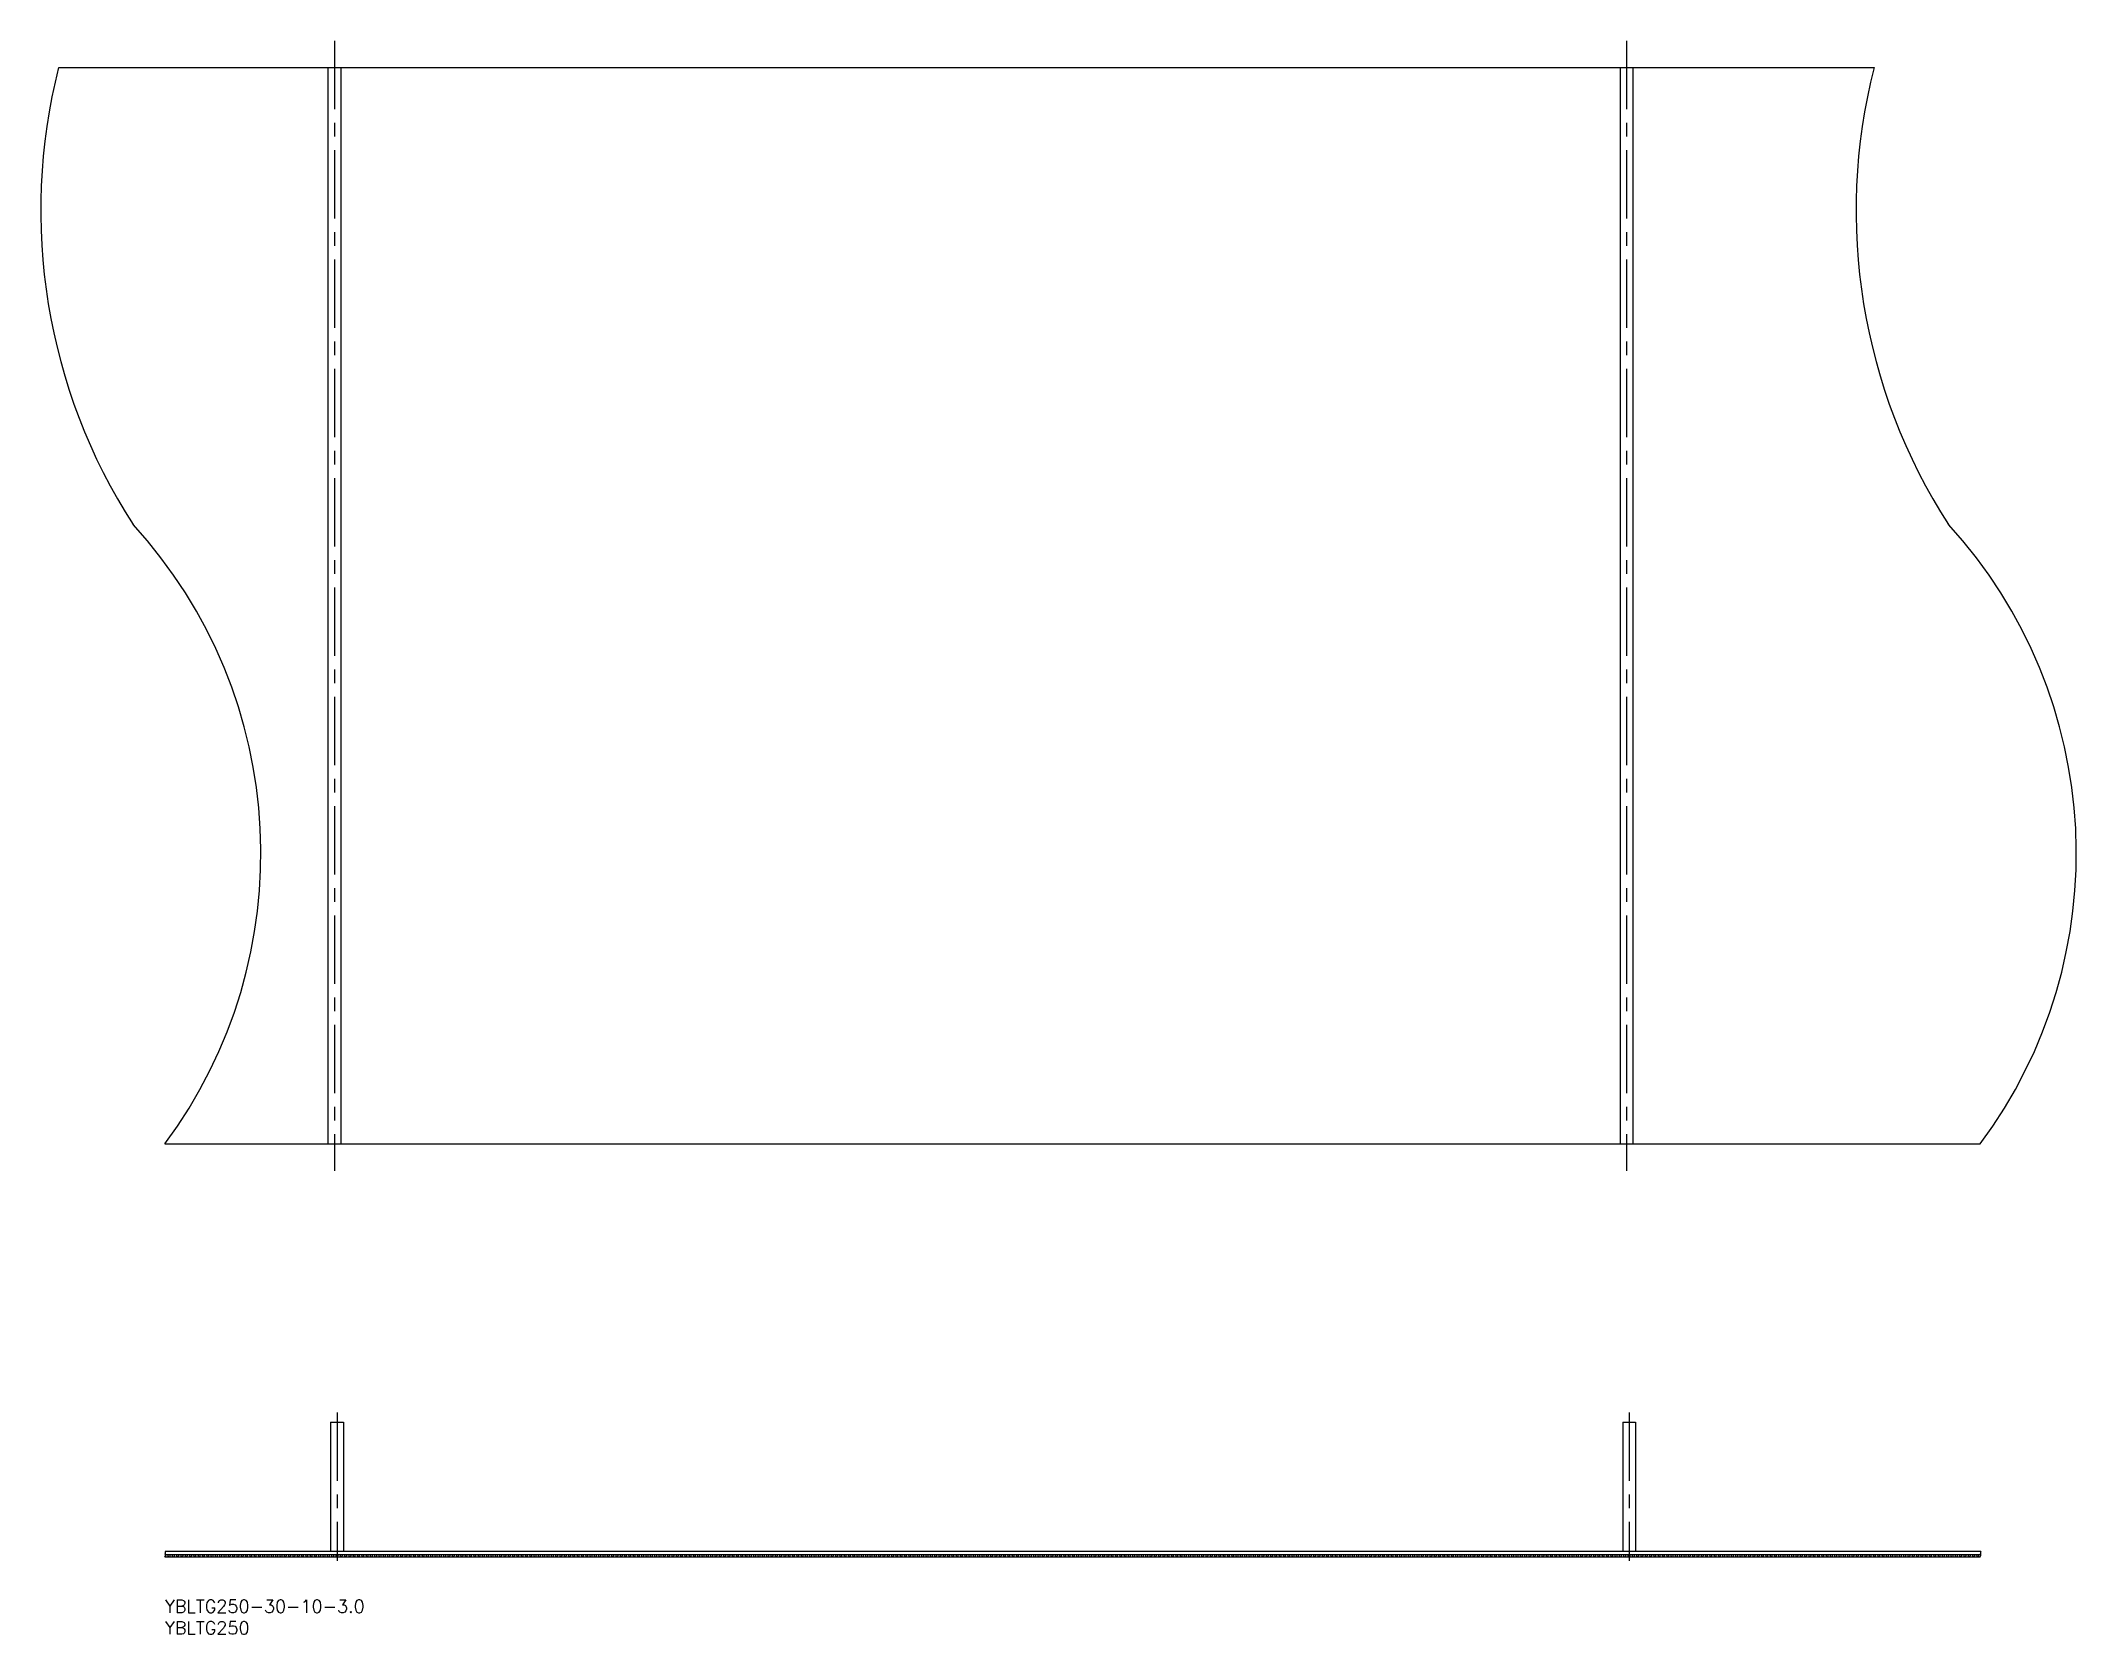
# Model space of a CAD drawing. Extents: x -29 to 444, y -8 to 362.
import ezdxf

# ---------------------------------------------------------------- set-up
doc = ezdxf.new("R2010")
doc.units = 0
doc.header["$LTSCALE"] = 0.5
doc.linetypes.add('CENTER', pattern=[50.8, 31.75, -6.35, 6.35, -6.35])
for name, color, linetype in [('MSM_CENTER', 1, 'CENTER'), ('MSM_CONTINUOUS', 7, 'CONTINUOUS'), ('MSM_NARROW', 5, 'CONTINUOUS'), ('MSM_PART_NUMBER', 7, 'CONTINUOUS')]:
    doc.layers.add(name, color=color, linetype=linetype)
doc.styles.get("Standard").update_dxf_attribs({"font": 'txt.shx', "height": 3, "bigfont": 'bigfont.shx'})

# ---------------------------------------------------------------- blocks, each defined once
blk = doc.blocks.new('*U9')
at = {"layer": 'MSM_PART_NUMBER'}
blk.add_text('YBLTG250-30-10-3.0', height=3, dxfattribs=at).set_placement((0, -3))
blk = doc.blocks.new('*U10')
at = {"layer": 'MSM_PART_NUMBER'}
blk.add_text('YBLTG250', height=3, dxfattribs=at).set_placement((0, -8))

msp = doc.modelspace()

# ---------------------------------------------------------------- linework, layer by layer
at = {"layer": 'MSM_CENTER'}
for p, q in [((39.38, 362.15), (39.38, 99.65)), ((339.38, 362.15), (339.38, 99.65)), ((40, 43.51), (40, 9.08)), ((340, 43.51), (340, 9.08))]:
    msp.add_line(p, q, dxfattribs=at)
at = {"layer": 'MSM_CONTINUOUS'}
for p, q in [((-24.65, 355.9), (396.86, 355.9)), ((37.88, 355.9), (37.88, 105.9)), ((40.88, 355.9), (40.88, 105.9)), ((337.88, 355.9), (337.88, 105.9)), ((340.88, 355.9), (340.88, 105.9)), ((0, 105.9), (421.51, 105.9)), ((38.5, 41.3), (38.5, 11.3)), ((38.5, 41.3), (41.5, 41.3)), ((41.5, 41.3), (41.5, 11.3)), ((338.5, 41.3), (338.5, 11.3)), ((338.5, 41.3), (341.5, 41.3)), ((341.5, 41.3), (341.5, 11.3)), ((0, 10), (421.51, 10)), ((0.13, 10), (0.31, 10.5)), ((0.15, 10.5), (421.66, 10.5)), ((0.16, 11.3), (421.67, 11.3)), ((0.87, 10), (0.69, 10.5)), ((1.13, 10), (1.31, 10.5)), ((1.87, 10), (1.69, 10.5)), ((2.13, 10), (2.31, 10.5)), ((2.87, 10), (2.69, 10.5)), ((3.13, 10), (3.31, 10.5)), ((3.87, 10), (3.69, 10.5)), ((4.13, 10), (4.31, 10.5)), ((4.87, 10), (4.69, 10.5)), ((5.13, 10), (5.31, 10.5)), ((5.87, 10), (5.69, 10.5)), ((6.13, 10), (6.31, 10.5)), ((6.87, 10), (6.69, 10.5)), ((7.13, 10), (7.31, 10.5)), ((7.87, 10), (7.69, 10.5)), ((8.13, 10), (8.31, 10.5)), ((8.87, 10), (8.69, 10.5)), ((9.13, 10), (9.31, 10.5)), ((9.87, 10), (9.69, 10.5)), ((10.13, 10), (10.31, 10.5)), ((10.87, 10), (10.69, 10.5)), ((11.13, 10), (11.31, 10.5)), ((11.87, 10), (11.69, 10.5)), ((12.13, 10), (12.31, 10.5)), ((12.87, 10), (12.69, 10.5)), ((13.13, 10), (13.31, 10.5)), ((13.87, 10), (13.69, 10.5)), ((14.13, 10), (14.31, 10.5)), ((14.87, 10), (14.69, 10.5)), ((15.13, 10), (15.31, 10.5)), ((15.87, 10), (15.69, 10.5)), ((16.13, 10), (16.31, 10.5)), ((16.87, 10), (16.69, 10.5)), ((17.13, 10), (17.31, 10.5)), ((17.87, 10), (17.69, 10.5)), ((18.13, 10), (18.31, 10.5)), ((18.87, 10), (18.69, 10.5)), ((19.13, 10), (19.31, 10.5)), ((19.87, 10), (19.69, 10.5)), ((20.13, 10), (20.31, 10.5)), ((20.87, 10), (20.69, 10.5)), ((21.13, 10), (21.31, 10.5)), ((21.87, 10), (21.69, 10.5)), ((22.13, 10), (22.31, 10.5)), ((22.87, 10), (22.69, 10.5)), ((23.13, 10), (23.31, 10.5)), ((23.87, 10), (23.69, 10.5)), ((24.13, 10), (24.31, 10.5)), ((24.87, 10), (24.69, 10.5)), ((25.13, 10), (25.31, 10.5)), ((25.87, 10), (25.69, 10.5)), ((26.13, 10), (26.31, 10.5)), ((26.87, 10), (26.69, 10.5)), ((27.13, 10), (27.31, 10.5)), ((27.87, 10), (27.69, 10.5)), ((28.13, 10), (28.31, 10.5)), ((28.87, 10), (28.69, 10.5)), ((29.13, 10), (29.31, 10.5)), ((29.87, 10), (29.69, 10.5)), ((30.13, 10), (30.31, 10.5)), ((30.87, 10), (30.69, 10.5)), ((31.13, 10), (31.31, 10.5)), ((31.87, 10), (31.69, 10.5)), ((32.13, 10), (32.31, 10.5)), ((32.87, 10), (32.69, 10.5)), ((33.13, 10), (33.31, 10.5)), ((33.87, 10), (33.69, 10.5)), ((34.13, 10), (34.31, 10.5)), ((34.87, 10), (34.69, 10.5)), ((35.13, 10), (35.31, 10.5)), ((35.87, 10), (35.69, 10.5)), ((36.13, 10), (36.31, 10.5)), ((36.87, 10), (36.69, 10.5)), ((37.13, 10), (37.31, 10.5)), ((37.87, 10), (37.69, 10.5)), ((38.13, 10), (38.31, 10.5)), ((38.87, 10), (38.69, 10.5)), ((39.13, 10), (39.31, 10.5)), ((39.87, 10), (39.69, 10.5)), ((40.13, 10), (40.31, 10.5)), ((40.87, 10), (40.69, 10.5)), ((41.13, 10), (41.31, 10.5)), ((41.87, 10), (41.69, 10.5)), ((42.13, 10), (42.31, 10.5)), ((42.87, 10), (42.69, 10.5)), ((43.13, 10), (43.31, 10.5)), ((43.87, 10), (43.69, 10.5)), ((44.13, 10), (44.31, 10.5)), ((44.87, 10), (44.69, 10.5)), ((45.13, 10), (45.31, 10.5)), ((45.87, 10), (45.69, 10.5)), ((46.13, 10), (46.31, 10.5)), ((46.87, 10), (46.69, 10.5)), ((47.13, 10), (47.31, 10.5)), ((47.87, 10), (47.69, 10.5)), ((48.13, 10), (48.31, 10.5)), ((48.87, 10), (48.69, 10.5)), ((49.13, 10), (49.31, 10.5)), ((49.87, 10), (49.69, 10.5)), ((50.13, 10), (50.31, 10.5)), ((50.87, 10), (50.69, 10.5)), ((51.13, 10), (51.31, 10.5)), ((51.87, 10), (51.69, 10.5)), ((52.13, 10), (52.31, 10.5)), ((52.87, 10), (52.69, 10.5)), ((53.13, 10), (53.31, 10.5)), ((53.87, 10), (53.69, 10.5)), ((54.13, 10), (54.31, 10.5)), ((54.87, 10), (54.69, 10.5)), ((55.13, 10), (55.31, 10.5)), ((55.87, 10), (55.69, 10.5)), ((56.13, 10), (56.31, 10.5)), ((56.87, 10), (56.69, 10.5)), ((57.13, 10), (57.31, 10.5)), ((57.87, 10), (57.69, 10.5)), ((58.13, 10), (58.31, 10.5)), ((58.87, 10), (58.69, 10.5)), ((59.13, 10), (59.31, 10.5)), ((59.87, 10), (59.69, 10.5)), ((60.13, 10), (60.31, 10.5)), ((60.87, 10), (60.69, 10.5)), ((61.13, 10), (61.31, 10.5)), ((61.87, 10), (61.69, 10.5)), ((62.13, 10), (62.31, 10.5)), ((62.87, 10), (62.69, 10.5)), ((63.13, 10), (63.31, 10.5)), ((63.87, 10), (63.69, 10.5)), ((64.13, 10), (64.31, 10.5)), ((64.87, 10), (64.69, 10.5)), ((65.13, 10), (65.31, 10.5)), ((65.87, 10), (65.69, 10.5)), ((66.13, 10), (66.31, 10.5)), ((66.87, 10), (66.69, 10.5)), ((67.13, 10), (67.31, 10.5)), ((67.87, 10), (67.69, 10.5)), ((68.13, 10), (68.31, 10.5)), ((68.87, 10), (68.69, 10.5)), ((69.13, 10), (69.31, 10.5)), ((69.87, 10), (69.69, 10.5)), ((70.13, 10), (70.31, 10.5)), ((70.87, 10), (70.69, 10.5)), ((71.13, 10), (71.31, 10.5)), ((71.87, 10), (71.69, 10.5)), ((72.13, 10), (72.31, 10.5)), ((72.87, 10), (72.69, 10.5)), ((73.13, 10), (73.31, 10.5)), ((73.87, 10), (73.69, 10.5)), ((74.13, 10), (74.31, 10.5)), ((74.87, 10), (74.69, 10.5)), ((75.13, 10), (75.31, 10.5)), ((75.87, 10), (75.69, 10.5)), ((76.13, 10), (76.31, 10.5)), ((76.87, 10), (76.69, 10.5)), ((77.13, 10), (77.31, 10.5)), ((77.87, 10), (77.69, 10.5)), ((78.13, 10), (78.31, 10.5)), ((78.87, 10), (78.69, 10.5)), ((79.13, 10), (79.31, 10.5)), ((79.87, 10), (79.69, 10.5)), ((80.13, 10), (80.31, 10.5)), ((80.87, 10), (80.69, 10.5)), ((81.13, 10), (81.31, 10.5)), ((81.87, 10), (81.69, 10.5)), ((82.13, 10), (82.31, 10.5)), ((82.87, 10), (82.69, 10.5)), ((83.13, 10), (83.31, 10.5)), ((83.87, 10), (83.69, 10.5)), ((84.13, 10), (84.31, 10.5)), ((84.87, 10), (84.69, 10.5)), ((85.13, 10), (85.31, 10.5)), ((85.87, 10), (85.69, 10.5)), ((86.13, 10), (86.31, 10.5)), ((86.87, 10), (86.69, 10.5)), ((87.13, 10), (87.31, 10.5)), ((87.87, 10), (87.69, 10.5)), ((88.13, 10), (88.31, 10.5)), ((88.87, 10), (88.69, 10.5)), ((89.13, 10), (89.31, 10.5)), ((89.87, 10), (89.69, 10.5)), ((90.13, 10), (90.31, 10.5)), ((90.87, 10), (90.69, 10.5)), ((91.13, 10), (91.31, 10.5)), ((91.87, 10), (91.69, 10.5)), ((92.13, 10), (92.31, 10.5)), ((92.87, 10), (92.69, 10.5)), ((93.13, 10), (93.31, 10.5)), ((93.87, 10), (93.69, 10.5)), ((94.13, 10), (94.31, 10.5)), ((94.87, 10), (94.69, 10.5)), ((95.13, 10), (95.31, 10.5)), ((95.87, 10), (95.69, 10.5)), ((96.13, 10), (96.31, 10.5)), ((96.87, 10), (96.69, 10.5)), ((97.13, 10), (97.31, 10.5)), ((97.87, 10), (97.69, 10.5)), ((98.13, 10), (98.31, 10.5)), ((98.87, 10), (98.69, 10.5)), ((99.13, 10), (99.31, 10.5)), ((99.87, 10), (99.69, 10.5)), ((100.13, 10), (100.31, 10.5)), ((100.87, 10), (100.69, 10.5)), ((101.13, 10), (101.31, 10.5)), ((101.87, 10), (101.69, 10.5)), ((102.13, 10), (102.31, 10.5)), ((102.87, 10), (102.69, 10.5)), ((103.13, 10), (103.31, 10.5)), ((103.87, 10), (103.69, 10.5)), ((104.13, 10), (104.31, 10.5)), ((104.87, 10), (104.69, 10.5)), ((105.13, 10), (105.31, 10.5)), ((105.87, 10), (105.69, 10.5)), ((106.13, 10), (106.31, 10.5)), ((106.87, 10), (106.69, 10.5)), ((107.13, 10), (107.31, 10.5)), ((107.87, 10), (107.69, 10.5)), ((108.13, 10), (108.31, 10.5)), ((108.87, 10), (108.69, 10.5)), ((109.13, 10), (109.31, 10.5)), ((109.87, 10), (109.69, 10.5)), ((110.13, 10), (110.31, 10.5)), ((110.87, 10), (110.69, 10.5)), ((111.13, 10), (111.31, 10.5)), ((111.87, 10), (111.69, 10.5)), ((112.13, 10), (112.31, 10.5)), ((112.87, 10), (112.69, 10.5)), ((113.13, 10), (113.31, 10.5)), ((113.87, 10), (113.69, 10.5)), ((114.13, 10), (114.31, 10.5)), ((114.87, 10), (114.69, 10.5)), ((115.13, 10), (115.31, 10.5)), ((115.87, 10), (115.69, 10.5)), ((116.13, 10), (116.31, 10.5)), ((116.87, 10), (116.69, 10.5)), ((117.13, 10), (117.31, 10.5)), ((117.87, 10), (117.69, 10.5)), ((118.13, 10), (118.31, 10.5)), ((118.87, 10), (118.69, 10.5)), ((119.13, 10), (119.31, 10.5)), ((119.87, 10), (119.69, 10.5)), ((120.13, 10), (120.31, 10.5)), ((120.87, 10), (120.69, 10.5)), ((121.13, 10), (121.31, 10.5)), ((121.87, 10), (121.69, 10.5)), ((122.13, 10), (122.31, 10.5)), ((122.87, 10), (122.69, 10.5)), ((123.13, 10), (123.31, 10.5)), ((123.87, 10), (123.69, 10.5)), ((124.13, 10), (124.31, 10.5)), ((124.87, 10), (124.69, 10.5)), ((125.13, 10), (125.31, 10.5)), ((125.87, 10), (125.69, 10.5)), ((126.13, 10), (126.31, 10.5)), ((126.87, 10), (126.69, 10.5)), ((127.13, 10), (127.31, 10.5)), ((127.87, 10), (127.69, 10.5)), ((128.13, 10), (128.31, 10.5)), ((128.87, 10), (128.69, 10.5)), ((129.13, 10), (129.31, 10.5)), ((129.87, 10), (129.69, 10.5)), ((130.13, 10), (130.31, 10.5)), ((130.87, 10), (130.69, 10.5)), ((131.13, 10), (131.31, 10.5)), ((131.87, 10), (131.69, 10.5)), ((132.13, 10), (132.31, 10.5)), ((132.87, 10), (132.69, 10.5)), ((133.13, 10), (133.31, 10.5)), ((133.87, 10), (133.69, 10.5)), ((134.13, 10), (134.31, 10.5)), ((134.87, 10), (134.69, 10.5)), ((135.13, 10), (135.31, 10.5)), ((135.87, 10), (135.69, 10.5)), ((136.13, 10), (136.31, 10.5)), ((136.87, 10), (136.69, 10.5)), ((137.13, 10), (137.31, 10.5)), ((137.87, 10), (137.69, 10.5)), ((138.13, 10), (138.31, 10.5)), ((138.87, 10), (138.69, 10.5)), ((139.13, 10), (139.31, 10.5)), ((139.87, 10), (139.69, 10.5)), ((140.13, 10), (140.31, 10.5)), ((140.87, 10), (140.69, 10.5)), ((141.13, 10), (141.31, 10.5)), ((141.87, 10), (141.69, 10.5)), ((142.13, 10), (142.31, 10.5)), ((142.87, 10), (142.69, 10.5)), ((143.13, 10), (143.31, 10.5)), ((143.87, 10), (143.69, 10.5)), ((144.13, 10), (144.31, 10.5)), ((144.87, 10), (144.69, 10.5)), ((145.13, 10), (145.31, 10.5)), ((145.87, 10), (145.69, 10.5)), ((146.13, 10), (146.31, 10.5)), ((146.87, 10), (146.69, 10.5)), ((147.13, 10), (147.31, 10.5)), ((147.87, 10), (147.69, 10.5)), ((148.13, 10), (148.31, 10.5)), ((148.87, 10), (148.69, 10.5)), ((149.13, 10), (149.31, 10.5)), ((149.87, 10), (149.69, 10.5)), ((150.13, 10), (150.31, 10.5)), ((150.87, 10), (150.69, 10.5)), ((151.13, 10), (151.31, 10.5)), ((151.87, 10), (151.69, 10.5)), ((152.13, 10), (152.31, 10.5)), ((152.87, 10), (152.69, 10.5)), ((153.13, 10), (153.31, 10.5)), ((153.87, 10), (153.69, 10.5)), ((154.13, 10), (154.31, 10.5)), ((154.87, 10), (154.69, 10.5)), ((155.13, 10), (155.31, 10.5)), ((155.87, 10), (155.69, 10.5)), ((156.13, 10), (156.31, 10.5)), ((156.87, 10), (156.69, 10.5)), ((157.13, 10), (157.31, 10.5)), ((157.87, 10), (157.69, 10.5)), ((158.13, 10), (158.31, 10.5)), ((158.87, 10), (158.69, 10.5)), ((159.13, 10), (159.31, 10.5)), ((159.87, 10), (159.69, 10.5)), ((160.13, 10), (160.31, 10.5)), ((160.87, 10), (160.69, 10.5)), ((161.13, 10), (161.31, 10.5)), ((161.87, 10), (161.69, 10.5)), ((162.13, 10), (162.31, 10.5)), ((162.87, 10), (162.69, 10.5)), ((163.13, 10), (163.31, 10.5)), ((163.87, 10), (163.69, 10.5)), ((164.13, 10), (164.31, 10.5)), ((164.87, 10), (164.69, 10.5)), ((165.13, 10), (165.31, 10.5)), ((165.87, 10), (165.69, 10.5)), ((166.13, 10), (166.31, 10.5)), ((166.87, 10), (166.69, 10.5)), ((167.13, 10), (167.31, 10.5)), ((167.87, 10), (167.69, 10.5)), ((168.13, 10), (168.31, 10.5)), ((168.87, 10), (168.69, 10.5)), ((169.13, 10), (169.31, 10.5)), ((169.87, 10), (169.69, 10.5)), ((170.13, 10), (170.31, 10.5)), ((170.87, 10), (170.69, 10.5)), ((171.13, 10), (171.31, 10.5)), ((171.87, 10), (171.69, 10.5)), ((172.13, 10), (172.31, 10.5)), ((172.87, 10), (172.69, 10.5)), ((173.13, 10), (173.31, 10.5)), ((173.87, 10), (173.69, 10.5)), ((174.13, 10), (174.31, 10.5)), ((174.87, 10), (174.69, 10.5)), ((175.13, 10), (175.31, 10.5)), ((175.87, 10), (175.69, 10.5)), ((176.13, 10), (176.31, 10.5)), ((176.87, 10), (176.69, 10.5)), ((177.13, 10), (177.31, 10.5)), ((177.87, 10), (177.69, 10.5)), ((178.13, 10), (178.31, 10.5)), ((178.87, 10), (178.69, 10.5)), ((179.13, 10), (179.31, 10.5)), ((179.87, 10), (179.69, 10.5)), ((180.13, 10), (180.31, 10.5)), ((180.87, 10), (180.69, 10.5)), ((181.13, 10), (181.31, 10.5)), ((181.87, 10), (181.69, 10.5)), ((182.13, 10), (182.31, 10.5)), ((182.87, 10), (182.69, 10.5)), ((183.13, 10), (183.31, 10.5)), ((183.87, 10), (183.69, 10.5)), ((184.13, 10), (184.31, 10.5)), ((184.87, 10), (184.69, 10.5)), ((185.13, 10), (185.31, 10.5)), ((185.87, 10), (185.69, 10.5)), ((186.13, 10), (186.31, 10.5)), ((186.87, 10), (186.69, 10.5)), ((187.13, 10), (187.31, 10.5)), ((187.87, 10), (187.69, 10.5)), ((188.13, 10), (188.31, 10.5)), ((188.87, 10), (188.69, 10.5)), ((189.13, 10), (189.31, 10.5)), ((189.87, 10), (189.69, 10.5)), ((190.13, 10), (190.31, 10.5)), ((190.87, 10), (190.69, 10.5)), ((191.13, 10), (191.31, 10.5)), ((191.87, 10), (191.69, 10.5)), ((192.13, 10), (192.31, 10.5)), ((192.87, 10), (192.69, 10.5)), ((193.13, 10), (193.31, 10.5)), ((193.87, 10), (193.69, 10.5)), ((194.13, 10), (194.31, 10.5)), ((194.87, 10), (194.69, 10.5)), ((195.13, 10), (195.31, 10.5)), ((195.87, 10), (195.69, 10.5)), ((196.13, 10), (196.31, 10.5)), ((196.87, 10), (196.69, 10.5)), ((197.13, 10), (197.31, 10.5)), ((197.87, 10), (197.69, 10.5)), ((198.13, 10), (198.31, 10.5)), ((198.87, 10), (198.69, 10.5)), ((199.13, 10), (199.31, 10.5)), ((199.87, 10), (199.69, 10.5)), ((200.13, 10), (200.31, 10.5)), ((200.87, 10), (200.69, 10.5)), ((201.13, 10), (201.31, 10.5)), ((201.87, 10), (201.69, 10.5)), ((202.13, 10), (202.31, 10.5)), ((202.87, 10), (202.69, 10.5)), ((203.13, 10), (203.31, 10.5)), ((203.87, 10), (203.69, 10.5)), ((204.13, 10), (204.31, 10.5)), ((204.87, 10), (204.69, 10.5)), ((205.13, 10), (205.31, 10.5)), ((205.87, 10), (205.69, 10.5)), ((206.13, 10), (206.31, 10.5)), ((206.87, 10), (206.69, 10.5)), ((207.13, 10), (207.31, 10.5)), ((207.87, 10), (207.69, 10.5)), ((208.13, 10), (208.31, 10.5)), ((208.87, 10), (208.69, 10.5)), ((209.13, 10), (209.31, 10.5)), ((209.87, 10), (209.69, 10.5)), ((210.13, 10), (210.31, 10.5)), ((210.87, 10), (210.69, 10.5)), ((211.13, 10), (211.31, 10.5)), ((211.87, 10), (211.69, 10.5)), ((212.13, 10), (212.31, 10.5)), ((212.87, 10), (212.69, 10.5)), ((213.13, 10), (213.31, 10.5)), ((213.87, 10), (213.69, 10.5)), ((214.13, 10), (214.31, 10.5)), ((214.87, 10), (214.69, 10.5)), ((215.13, 10), (215.31, 10.5)), ((215.87, 10), (215.69, 10.5)), ((216.13, 10), (216.31, 10.5)), ((216.87, 10), (216.69, 10.5)), ((217.13, 10), (217.31, 10.5)), ((217.87, 10), (217.69, 10.5)), ((218.13, 10), (218.31, 10.5)), ((218.87, 10), (218.69, 10.5)), ((219.13, 10), (219.31, 10.5)), ((219.87, 10), (219.69, 10.5)), ((220.13, 10), (220.31, 10.5)), ((220.87, 10), (220.69, 10.5)), ((221.13, 10), (221.31, 10.5)), ((221.87, 10), (221.69, 10.5)), ((222.13, 10), (222.31, 10.5)), ((222.87, 10), (222.69, 10.5)), ((223.13, 10), (223.31, 10.5)), ((223.87, 10), (223.69, 10.5)), ((224.13, 10), (224.31, 10.5)), ((224.87, 10), (224.69, 10.5)), ((225.13, 10), (225.31, 10.5)), ((225.87, 10), (225.69, 10.5)), ((226.13, 10), (226.31, 10.5)), ((226.87, 10), (226.69, 10.5)), ((227.13, 10), (227.31, 10.5)), ((227.87, 10), (227.69, 10.5)), ((228.13, 10), (228.31, 10.5)), ((228.87, 10), (228.69, 10.5)), ((229.13, 10), (229.31, 10.5)), ((229.87, 10), (229.69, 10.5)), ((230.13, 10), (230.31, 10.5)), ((230.87, 10), (230.69, 10.5)), ((231.13, 10), (231.31, 10.5)), ((231.87, 10), (231.69, 10.5)), ((232.13, 10), (232.31, 10.5)), ((232.87, 10), (232.69, 10.5)), ((233.13, 10), (233.31, 10.5)), ((233.87, 10), (233.69, 10.5)), ((234.13, 10), (234.31, 10.5)), ((234.87, 10), (234.69, 10.5)), ((235.13, 10), (235.31, 10.5)), ((235.87, 10), (235.69, 10.5)), ((236.13, 10), (236.31, 10.5)), ((236.87, 10), (236.69, 10.5)), ((237.13, 10), (237.31, 10.5)), ((237.87, 10), (237.69, 10.5)), ((238.13, 10), (238.31, 10.5)), ((238.87, 10), (238.69, 10.5)), ((239.13, 10), (239.31, 10.5)), ((239.87, 10), (239.69, 10.5)), ((240.13, 10), (240.31, 10.5)), ((240.87, 10), (240.69, 10.5)), ((241.13, 10), (241.31, 10.5)), ((241.87, 10), (241.69, 10.5)), ((242.13, 10), (242.31, 10.5)), ((242.87, 10), (242.69, 10.5)), ((243.13, 10), (243.31, 10.5)), ((243.87, 10), (243.69, 10.5)), ((244.13, 10), (244.31, 10.5)), ((244.87, 10), (244.69, 10.5)), ((245.13, 10), (245.31, 10.5)), ((245.87, 10), (245.69, 10.5)), ((246.13, 10), (246.31, 10.5)), ((246.87, 10), (246.69, 10.5)), ((247.13, 10), (247.31, 10.5)), ((247.87, 10), (247.69, 10.5)), ((248.13, 10), (248.31, 10.5)), ((248.87, 10), (248.69, 10.5)), ((249.13, 10), (249.31, 10.5)), ((249.87, 10), (249.69, 10.5)), ((250.13, 10), (250.31, 10.5)), ((250.87, 10), (250.69, 10.5)), ((251.13, 10), (251.31, 10.5)), ((251.87, 10), (251.69, 10.5)), ((252.13, 10), (252.31, 10.5)), ((252.87, 10), (252.69, 10.5)), ((253.13, 10), (253.31, 10.5)), ((253.87, 10), (253.69, 10.5)), ((254.13, 10), (254.31, 10.5)), ((254.87, 10), (254.69, 10.5)), ((255.13, 10), (255.31, 10.5)), ((255.87, 10), (255.69, 10.5)), ((256.13, 10), (256.31, 10.5)), ((256.87, 10), (256.69, 10.5)), ((257.13, 10), (257.31, 10.5)), ((257.87, 10), (257.69, 10.5)), ((258.13, 10), (258.31, 10.5)), ((258.87, 10), (258.69, 10.5)), ((259.13, 10), (259.31, 10.5)), ((259.87, 10), (259.69, 10.5)), ((260.13, 10), (260.31, 10.5)), ((260.87, 10), (260.69, 10.5)), ((261.13, 10), (261.31, 10.5)), ((261.87, 10), (261.69, 10.5)), ((262.13, 10), (262.31, 10.5)), ((262.87, 10), (262.69, 10.5)), ((263.13, 10), (263.31, 10.5)), ((263.87, 10), (263.69, 10.5)), ((264.13, 10), (264.31, 10.5)), ((264.87, 10), (264.69, 10.5)), ((265.13, 10), (265.31, 10.5)), ((265.87, 10), (265.69, 10.5)), ((266.13, 10), (266.31, 10.5)), ((266.87, 10), (266.69, 10.5)), ((267.13, 10), (267.31, 10.5)), ((267.87, 10), (267.69, 10.5)), ((268.13, 10), (268.31, 10.5)), ((268.87, 10), (268.69, 10.5)), ((269.13, 10), (269.31, 10.5)), ((269.87, 10), (269.69, 10.5)), ((270.13, 10), (270.31, 10.5)), ((270.87, 10), (270.69, 10.5)), ((271.13, 10), (271.31, 10.5)), ((271.87, 10), (271.69, 10.5)), ((272.13, 10), (272.31, 10.5)), ((272.87, 10), (272.69, 10.5)), ((273.13, 10), (273.31, 10.5)), ((273.87, 10), (273.69, 10.5)), ((274.13, 10), (274.31, 10.5)), ((274.87, 10), (274.69, 10.5)), ((275.13, 10), (275.31, 10.5)), ((275.87, 10), (275.69, 10.5)), ((276.13, 10), (276.31, 10.5)), ((276.87, 10), (276.69, 10.5)), ((277.13, 10), (277.31, 10.5)), ((277.87, 10), (277.69, 10.5)), ((278.13, 10), (278.31, 10.5)), ((278.87, 10), (278.69, 10.5)), ((279.13, 10), (279.31, 10.5)), ((279.87, 10), (279.69, 10.5)), ((280.13, 10), (280.31, 10.5)), ((280.87, 10), (280.69, 10.5)), ((281.13, 10), (281.31, 10.5)), ((281.87, 10), (281.69, 10.5)), ((282.13, 10), (282.31, 10.5)), ((282.87, 10), (282.69, 10.5)), ((283.13, 10), (283.31, 10.5)), ((283.87, 10), (283.69, 10.5)), ((284.13, 10), (284.31, 10.5)), ((284.87, 10), (284.69, 10.5)), ((285.13, 10), (285.31, 10.5)), ((285.87, 10), (285.69, 10.5)), ((286.13, 10), (286.31, 10.5)), ((286.87, 10), (286.69, 10.5)), ((287.13, 10), (287.31, 10.5)), ((287.87, 10), (287.69, 10.5)), ((288.13, 10), (288.31, 10.5)), ((288.87, 10), (288.69, 10.5)), ((289.13, 10), (289.31, 10.5)), ((289.87, 10), (289.69, 10.5)), ((290.13, 10), (290.31, 10.5)), ((290.87, 10), (290.69, 10.5)), ((291.13, 10), (291.31, 10.5)), ((291.87, 10), (291.69, 10.5)), ((292.13, 10), (292.31, 10.5)), ((292.87, 10), (292.69, 10.5)), ((293.13, 10), (293.31, 10.5)), ((293.87, 10), (293.69, 10.5)), ((294.13, 10), (294.31, 10.5)), ((294.87, 10), (294.69, 10.5)), ((295.13, 10), (295.31, 10.5)), ((295.87, 10), (295.69, 10.5)), ((296.13, 10), (296.31, 10.5)), ((296.87, 10), (296.69, 10.5)), ((297.13, 10), (297.31, 10.5)), ((297.87, 10), (297.69, 10.5)), ((298.13, 10), (298.31, 10.5)), ((298.87, 10), (298.69, 10.5)), ((299.13, 10), (299.31, 10.5)), ((299.87, 10), (299.69, 10.5)), ((300.13, 10), (300.31, 10.5)), ((300.87, 10), (300.69, 10.5)), ((301.13, 10), (301.31, 10.5)), ((301.87, 10), (301.69, 10.5)), ((302.13, 10), (302.31, 10.5)), ((302.87, 10), (302.69, 10.5)), ((303.13, 10), (303.31, 10.5)), ((303.87, 10), (303.69, 10.5)), ((304.13, 10), (304.31, 10.5)), ((304.87, 10), (304.69, 10.5)), ((305.13, 10), (305.31, 10.5)), ((305.87, 10), (305.69, 10.5)), ((306.13, 10), (306.31, 10.5)), ((306.87, 10), (306.69, 10.5)), ((307.13, 10), (307.31, 10.5)), ((307.87, 10), (307.69, 10.5)), ((308.13, 10), (308.31, 10.5)), ((308.87, 10), (308.69, 10.5)), ((309.13, 10), (309.31, 10.5)), ((309.87, 10), (309.69, 10.5)), ((310.13, 10), (310.31, 10.5)), ((310.87, 10), (310.69, 10.5)), ((311.13, 10), (311.31, 10.5)), ((311.87, 10), (311.69, 10.5)), ((312.13, 10), (312.31, 10.5)), ((312.87, 10), (312.69, 10.5)), ((313.13, 10), (313.31, 10.5)), ((313.87, 10), (313.69, 10.5)), ((314.13, 10), (314.31, 10.5)), ((314.87, 10), (314.69, 10.5)), ((315.13, 10), (315.31, 10.5)), ((315.87, 10), (315.69, 10.5)), ((316.13, 10), (316.31, 10.5)), ((316.87, 10), (316.69, 10.5)), ((317.13, 10), (317.31, 10.5)), ((317.87, 10), (317.69, 10.5)), ((318.13, 10), (318.31, 10.5)), ((318.87, 10), (318.69, 10.5)), ((319.13, 10), (319.31, 10.5)), ((319.87, 10), (319.69, 10.5)), ((320.13, 10), (320.31, 10.5)), ((320.87, 10), (320.69, 10.5)), ((321.13, 10), (321.31, 10.5)), ((321.87, 10), (321.69, 10.5)), ((322.13, 10), (322.31, 10.5)), ((322.87, 10), (322.69, 10.5)), ((323.13, 10), (323.31, 10.5)), ((323.87, 10), (323.69, 10.5)), ((324.13, 10), (324.31, 10.5)), ((324.87, 10), (324.69, 10.5)), ((325.13, 10), (325.31, 10.5)), ((325.87, 10), (325.69, 10.5)), ((326.13, 10), (326.31, 10.5)), ((326.87, 10), (326.69, 10.5)), ((327.13, 10), (327.31, 10.5)), ((327.87, 10), (327.69, 10.5)), ((328.13, 10), (328.31, 10.5)), ((328.87, 10), (328.69, 10.5)), ((329.13, 10), (329.31, 10.5)), ((329.87, 10), (329.69, 10.5)), ((330.13, 10), (330.31, 10.5)), ((330.87, 10), (330.69, 10.5)), ((331.13, 10), (331.31, 10.5)), ((331.87, 10), (331.69, 10.5)), ((332.13, 10), (332.31, 10.5)), ((332.87, 10), (332.69, 10.5)), ((333.13, 10), (333.31, 10.5)), ((333.87, 10), (333.69, 10.5)), ((334.13, 10), (334.31, 10.5)), ((334.87, 10), (334.69, 10.5)), ((335.13, 10), (335.31, 10.5)), ((335.87, 10), (335.69, 10.5)), ((336.13, 10), (336.31, 10.5)), ((336.87, 10), (336.69, 10.5)), ((337.13, 10), (337.31, 10.5)), ((337.87, 10), (337.69, 10.5)), ((338.13, 10), (338.31, 10.5)), ((338.87, 10), (338.69, 10.5)), ((339.13, 10), (339.31, 10.5)), ((339.87, 10), (339.69, 10.5)), ((340.13, 10), (340.31, 10.5)), ((340.87, 10), (340.69, 10.5)), ((341.13, 10), (341.31, 10.5)), ((341.87, 10), (341.69, 10.5)), ((342.13, 10), (342.31, 10.5)), ((342.87, 10), (342.69, 10.5)), ((343.13, 10), (343.31, 10.5)), ((343.87, 10), (343.69, 10.5)), ((344.13, 10), (344.31, 10.5)), ((344.87, 10), (344.69, 10.5)), ((345.13, 10), (345.31, 10.5)), ((345.87, 10), (345.69, 10.5)), ((346.13, 10), (346.31, 10.5)), ((346.87, 10), (346.69, 10.5)), ((347.13, 10), (347.31, 10.5)), ((347.87, 10), (347.69, 10.5)), ((348.13, 10), (348.31, 10.5)), ((348.87, 10), (348.69, 10.5)), ((349.13, 10), (349.31, 10.5)), ((349.87, 10), (349.69, 10.5)), ((350.13, 10), (350.31, 10.5)), ((350.87, 10), (350.69, 10.5)), ((351.13, 10), (351.31, 10.5)), ((351.87, 10), (351.69, 10.5)), ((352.13, 10), (352.31, 10.5)), ((352.87, 10), (352.69, 10.5)), ((353.13, 10), (353.31, 10.5)), ((353.87, 10), (353.69, 10.5)), ((354.13, 10), (354.31, 10.5)), ((354.87, 10), (354.69, 10.5)), ((355.13, 10), (355.31, 10.5)), ((355.87, 10), (355.69, 10.5)), ((356.13, 10), (356.31, 10.5)), ((356.87, 10), (356.69, 10.5)), ((357.13, 10), (357.31, 10.5)), ((357.87, 10), (357.69, 10.5)), ((358.13, 10), (358.31, 10.5)), ((358.87, 10), (358.69, 10.5)), ((359.13, 10), (359.31, 10.5)), ((359.87, 10), (359.69, 10.5)), ((360.13, 10), (360.31, 10.5)), ((360.87, 10), (360.69, 10.5)), ((361.13, 10), (361.31, 10.5)), ((361.87, 10), (361.69, 10.5)), ((362.13, 10), (362.31, 10.5)), ((362.87, 10), (362.69, 10.5)), ((363.13, 10), (363.31, 10.5)), ((363.87, 10), (363.69, 10.5)), ((364.13, 10), (364.31, 10.5)), ((364.87, 10), (364.69, 10.5)), ((365.13, 10), (365.31, 10.5)), ((365.87, 10), (365.69, 10.5)), ((366.13, 10), (366.31, 10.5)), ((366.87, 10), (366.69, 10.5)), ((367.13, 10), (367.31, 10.5)), ((367.87, 10), (367.69, 10.5)), ((368.13, 10), (368.31, 10.5)), ((368.87, 10), (368.69, 10.5)), ((369.13, 10), (369.31, 10.5)), ((369.87, 10), (369.69, 10.5)), ((370.13, 10), (370.31, 10.5)), ((370.87, 10), (370.69, 10.5)), ((371.13, 10), (371.31, 10.5)), ((371.87, 10), (371.69, 10.5)), ((372.13, 10), (372.31, 10.5)), ((372.87, 10), (372.69, 10.5)), ((373.13, 10), (373.31, 10.5)), ((373.87, 10), (373.69, 10.5)), ((374.13, 10), (374.31, 10.5)), ((374.87, 10), (374.69, 10.5)), ((375.13, 10), (375.31, 10.5)), ((375.87, 10), (375.69, 10.5)), ((376.13, 10), (376.31, 10.5)), ((376.87, 10), (376.69, 10.5)), ((377.13, 10), (377.31, 10.5)), ((377.87, 10), (377.69, 10.5)), ((378.13, 10), (378.31, 10.5)), ((378.87, 10), (378.69, 10.5)), ((379.13, 10), (379.31, 10.5)), ((379.87, 10), (379.69, 10.5)), ((380.13, 10), (380.31, 10.5)), ((380.87, 10), (380.69, 10.5)), ((381.13, 10), (381.31, 10.5)), ((381.87, 10), (381.69, 10.5)), ((382.13, 10), (382.31, 10.5)), ((382.87, 10), (382.69, 10.5)), ((383.13, 10), (383.31, 10.5)), ((383.87, 10), (383.69, 10.5)), ((384.13, 10), (384.31, 10.5)), ((384.87, 10), (384.69, 10.5)), ((385.13, 10), (385.31, 10.5)), ((385.87, 10), (385.69, 10.5)), ((386.13, 10), (386.31, 10.5)), ((386.87, 10), (386.69, 10.5)), ((387.13, 10), (387.31, 10.5)), ((387.87, 10), (387.69, 10.5)), ((388.13, 10), (388.31, 10.5)), ((388.87, 10), (388.69, 10.5)), ((389.13, 10), (389.31, 10.5)), ((389.87, 10), (389.69, 10.5)), ((390.13, 10), (390.31, 10.5)), ((390.87, 10), (390.69, 10.5)), ((391.13, 10), (391.31, 10.5)), ((391.87, 10), (391.69, 10.5)), ((392.13, 10), (392.31, 10.5)), ((392.87, 10), (392.69, 10.5)), ((393.13, 10), (393.31, 10.5)), ((393.87, 10), (393.69, 10.5)), ((394.13, 10), (394.31, 10.5)), ((394.87, 10), (394.69, 10.5)), ((395.13, 10), (395.31, 10.5)), ((395.87, 10), (395.69, 10.5)), ((396.13, 10), (396.31, 10.5)), ((396.87, 10), (396.69, 10.5)), ((397.13, 10), (397.31, 10.5)), ((397.87, 10), (397.69, 10.5)), ((398.13, 10), (398.31, 10.5)), ((398.87, 10), (398.69, 10.5)), ((399.13, 10), (399.31, 10.5)), ((399.87, 10), (399.69, 10.5)), ((400.13, 10), (400.31, 10.5)), ((400.87, 10), (400.69, 10.5)), ((401.13, 10), (401.31, 10.5)), ((401.87, 10), (401.69, 10.5)), ((402.13, 10), (402.31, 10.5)), ((402.87, 10), (402.69, 10.5)), ((403.13, 10), (403.31, 10.5)), ((403.87, 10), (403.69, 10.5)), ((404.13, 10), (404.31, 10.5)), ((404.87, 10), (404.69, 10.5)), ((405.13, 10), (405.31, 10.5)), ((405.87, 10), (405.69, 10.5)), ((406.13, 10), (406.31, 10.5)), ((406.87, 10), (406.69, 10.5)), ((407.13, 10), (407.31, 10.5)), ((407.87, 10), (407.69, 10.5)), ((408.13, 10), (408.31, 10.5)), ((408.87, 10), (408.69, 10.5)), ((409.13, 10), (409.31, 10.5)), ((409.87, 10), (409.69, 10.5)), ((410.13, 10), (410.31, 10.5)), ((410.87, 10), (410.69, 10.5)), ((411.13, 10), (411.31, 10.5)), ((411.87, 10), (411.69, 10.5)), ((412.13, 10), (412.31, 10.5)), ((412.87, 10), (412.69, 10.5)), ((413.13, 10), (413.31, 10.5)), ((413.87, 10), (413.69, 10.5)), ((414.13, 10), (414.31, 10.5)), ((414.87, 10), (414.69, 10.5)), ((415.13, 10), (415.31, 10.5)), ((415.87, 10), (415.69, 10.5)), ((416.13, 10), (416.31, 10.5)), ((416.87, 10), (416.69, 10.5)), ((417.13, 10), (417.31, 10.5)), ((417.87, 10), (417.69, 10.5)), ((418.13, 10), (418.31, 10.5)), ((418.87, 10), (418.69, 10.5)), ((419.13, 10), (419.31, 10.5)), ((419.87, 10), (419.69, 10.5)), ((420.13, 10), (420.31, 10.5)), ((420.87, 10), (420.69, 10.5)), ((421.13, 10), (421.31, 10.5))]:
    msp.add_line(p, q, dxfattribs=at)
at = {"layer": 'MSM_NARROW'}
for centre, radius, start, end in [((105.78, 322.66), 134.6, 165.7059, 212.7959), ((527.29, 322.66), 134.6, 165.7059, 212.7959), ((-90.86, 173.36), 113.17, 323.4026, 42.4596), ((330.66, 173.36), 113.17, 323.4026, 42.4596), ((-0.45, 10.4), 0.602, 318.1578, 24.7383), ((0.7, 10.92), 0.659, 145.2779, 204.2944), ((421.06, 10.4), 0.602, 318.1578, 24.7383), ((422.21, 10.92), 0.659, 145.2779, 204.2944)]:
    msp.add_arc(centre, radius, start, end, dxfattribs=at)

# ---------------------------------------------------------------- block references
at = {"layer": 'MSM_CONTINUOUS'}
for name in ['*U9', '*U10']:
    msp.add_blockref(name, (0, 0), dxfattribs=at)

doc.saveas('drawing.dxf')
